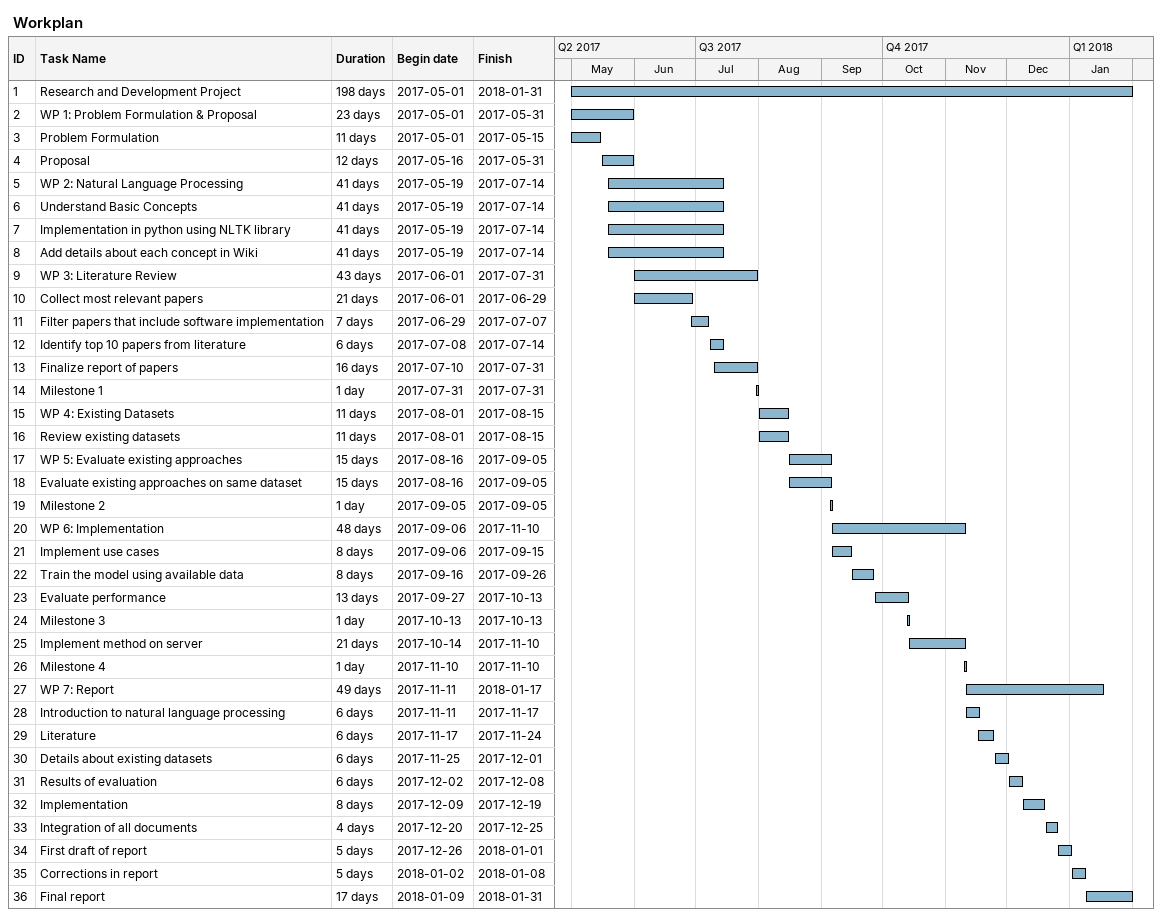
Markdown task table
Workplan

| ID | Task | Duration | Start | Finish |
|---|---|---|---|---|
| 1 | Research and Development Project | 198d | 2017-05-01 | 2018-01-31 |
| 2 | WP 1: Problem Formulation & Proposal | 23d | 2017-05-01 | 2017-05-31 |
| 3 | Problem Formulation | 11d | 2017-05-01 | 2017-05-15 |
| 4 | Proposal | 12d | 2017-05-16 | 2017-05-31 |
| 5 | WP 2: Natural Language Processing | 41d | 2017-05-19 | 2017-07-14 |
| 6 | Understand Basic Concepts | 41d | 2017-05-19 | 2017-07-14 |
| 7 | Implementation in python using NLTK library | 41d | 2017-05-19 | 2017-07-14 |
| 8 | Add details about each concept in Wiki | 41d | 2017-05-19 | 2017-07-14 |
| 9 | WP 3: Literature Review | 43d | 2017-06-01 | 2017-07-31 |
| 10 | Collect most relevant papers | 21d | 2017-06-01 | 2017-06-29 |
| 11 | Filter papers that include software implementation | 7d | 2017-06-29 | 2017-07-07 |
| 12 | Identify top 10 papers from literature | 6d | 2017-07-08 | 2017-07-14 |
| 13 | Finalize report of papers | 16d | 2017-07-10 | 2017-07-31 |
| 14 | Milestone 1 | 1d | 2017-07-31 | 2017-07-31 |
| 15 | WP 4: Existing Datasets | 11d | 2017-08-01 | 2017-08-15 |
| 16 | Review existing datasets | 11d | 2017-08-01 | 2017-08-15 |
| 17 | WP 5: Evaluate existing approaches | 15d | 2017-08-16 | 2017-09-05 |
| 18 | Evaluate existing approaches on same dataset | 15d | 2017-08-16 | 2017-09-05 |
| 19 | Milestone 2 | 1d | 2017-09-05 | 2017-09-05 |
| 20 | WP 6: Implementation | 48d | 2017-09-06 | 2017-11-10 |
| 21 | Implement use cases | 8d | 2017-09-06 | 2017-09-15 |
| 22 | Train the model using available data | 8d | 2017-09-16 | 2017-09-26 |
| 23 | Evaluate performance | 13d | 2017-09-27 | 2017-10-13 |
| 24 | Milestone 3 | 1d | 2017-10-13 | 2017-10-13 |
| 25 | Implement method on server | 21d | 2017-10-14 | 2017-11-10 |
| 26 | Milestone 4 | 1d | 2017-11-10 | 2017-11-10 |
| 27 | WP 7: Report | 49d | 2017-11-11 | 2018-01-17 |
| 28 | Introduction to natural language processing | 6d | 2017-11-11 | 2017-11-17 |
| 29 | Literature | 6d | 2017-11-17 | 2017-11-24 |
| 30 | Details about existing datasets | 6d | 2017-11-25 | 2017-12-01 |
| 31 | Results of evaluation | 6d | 2017-12-02 | 2017-12-08 |
| 32 | Implementation | 8d | 2017-12-09 | 2017-12-19 |
| 33 | Integration of all documents | 4d | 2017-12-20 | 2017-12-25 |
| 34 | First draft of report | 5d | 2017-12-26 | 2018-01-01 |
| 35 | Corrections in report | 5d | 2018-01-02 | 2018-01-08 |
| 36 | Final report | 17d | 2018-01-09 | 2018-01-31 |
